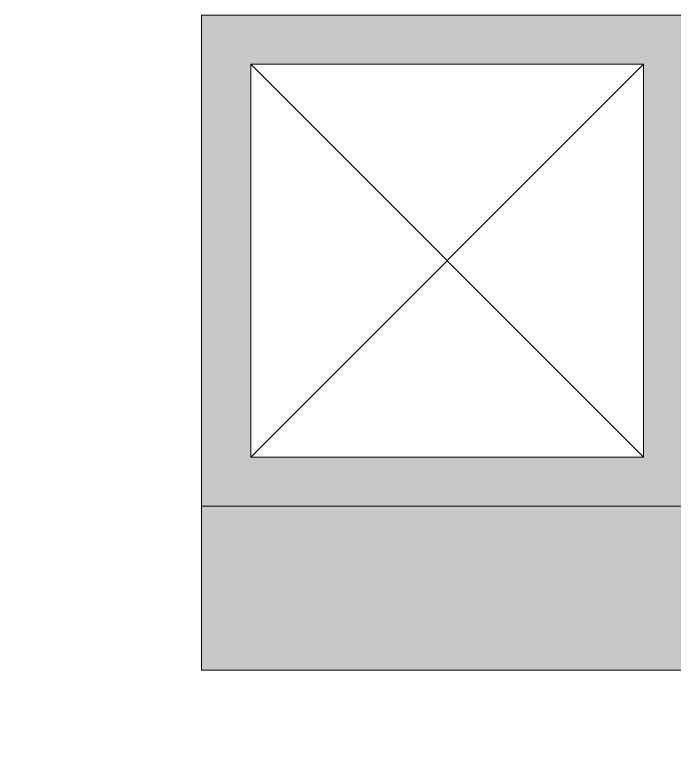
# Model space of a CAD drawing. Header units: millimetres. Extents: x 6676 to 14342, y 3639 to 5293.
# Drawn here: x 6981.92 to 6989.17, y 4679.91 to 4688.18 of the extents above; entities that cross this region are included whole.
import ezdxf

# ---------------------------------------------------------------- set-up
doc = ezdxf.new("R2010")
doc.units = ezdxf.units.MM
for name, color, linetype, lineweight in [('1 - bed panels', 170, 'Continuous', 9), ('1 - plaster', 1, 'Continuous', 9), ('1 - structure A-WALL', 3, 'Continuous', 18)]:
    doc.layers.add(name, color=color, linetype=linetype, lineweight=lineweight)
doc.layers.add('A-dim-work', color=8, linetype='Continuous')

# ---------------------------------------------------------------- blocks, each defined once
blk = doc.blocks.new('jsjs')
at = {"layer": '1 - structure A-WALL', "ltscale": 0.5, "true_color": 0x59c95b}
h = blk.add_hatch(color=93, dxfattribs=at)
h.dxf.hatch_style = 1
h.paths.add_polyline_path([(321.8008, 1556.0305), (326.8008, 1556.0305), (326.8008, 1561.0305), (321.8008, 1561.0305)])
h.paths.add_polyline_path([(322.3008, 1556.5305), (326.3008, 1556.5305), (326.3008, 1560.5305), (322.3008, 1560.5305)], flags=16)
at = {"layer": '1 - structure A-WALL', "color": 93, "ltscale": 0.5, "true_color": 0x59c95b}
for p, q in [((322.3008, 1560.5305), (326.3008, 1556.5305)), ((326.3008, 1560.5305), (322.3008, 1556.5305))]:
    blk.add_line(p, q, dxfattribs=at)
for points in [[(321.8008, 1556.0305), (326.8008, 1556.0305), (326.8008, 1561.0305), (321.8008, 1561.0305)], [(322.3008, 1556.5305), (326.3008, 1556.5305), (326.3008, 1560.5305), (322.3008, 1560.5305)]]:
    blk.add_lwpolyline(points, close=True, dxfattribs=at)
blk = doc.blocks.new('bed')
at = {"layer": '1 - plaster', "true_color": 0xe0a352}
blk.add_hatch(color=33, dxfattribs=at).paths.add_polyline_path([(0, 0), (0, 1.8), (112, 1.7999), (112, 0.0001)])
at = {"layer": '1 - plaster'}
blk.add_lwpolyline([(112, 1.8), (112, 0), (0, 0), (0, 1.8), (112, 1.8)], dxfattribs=at)
at = {"xscale": -1.08000145631722, "yscale": 1.08000145631722, "zscale": 1.08000145631722}
blk.add_blockref('jsjs', (352.9454, -1678.7152), dxfattribs=at)
blk = doc.blocks.new('det2')
at = {"layer": '1 - bed panels', "true_color": 0xc2c2c2}
h = blk.add_hatch(dxfattribs=at)
h.set_pattern_fill('LINE', color=9, scale=1.575, angle=-90)
h.set_pattern_definition([(270, (-7406.43, -5143.807), (5.000625, -2e-15), [])])
edge = h.paths.add_edge_path()
edge.add_arc((3.66041, 8.76147), 9.49536, 98.131876, 262.428208)
edge.add_line((2.40922, -0.6511), (2.31727, 18.16136))
edge = h.paths.add_edge_path()
edge.add_arc((-158.69895, -60.60174), 2, 360, 360.18959)
edge.add_line((-156.69896, -60.59512), (-156.69895, -60.60174))

msp = doc.modelspace()

# ---------------------------------------------------------------- block references
at = {"layer": 'A-dim-work'}
msp.add_blockref('bed', (6983.9685, 4680.978), dxfattribs=at)
at = {"layer": 'A-dim-work', "xscale": 10, "yscale": 10, "zscale": 10}
msp.add_blockref('det2', (8242.848, 4669.8523), dxfattribs=at)

doc.saveas('drawing.dxf')
